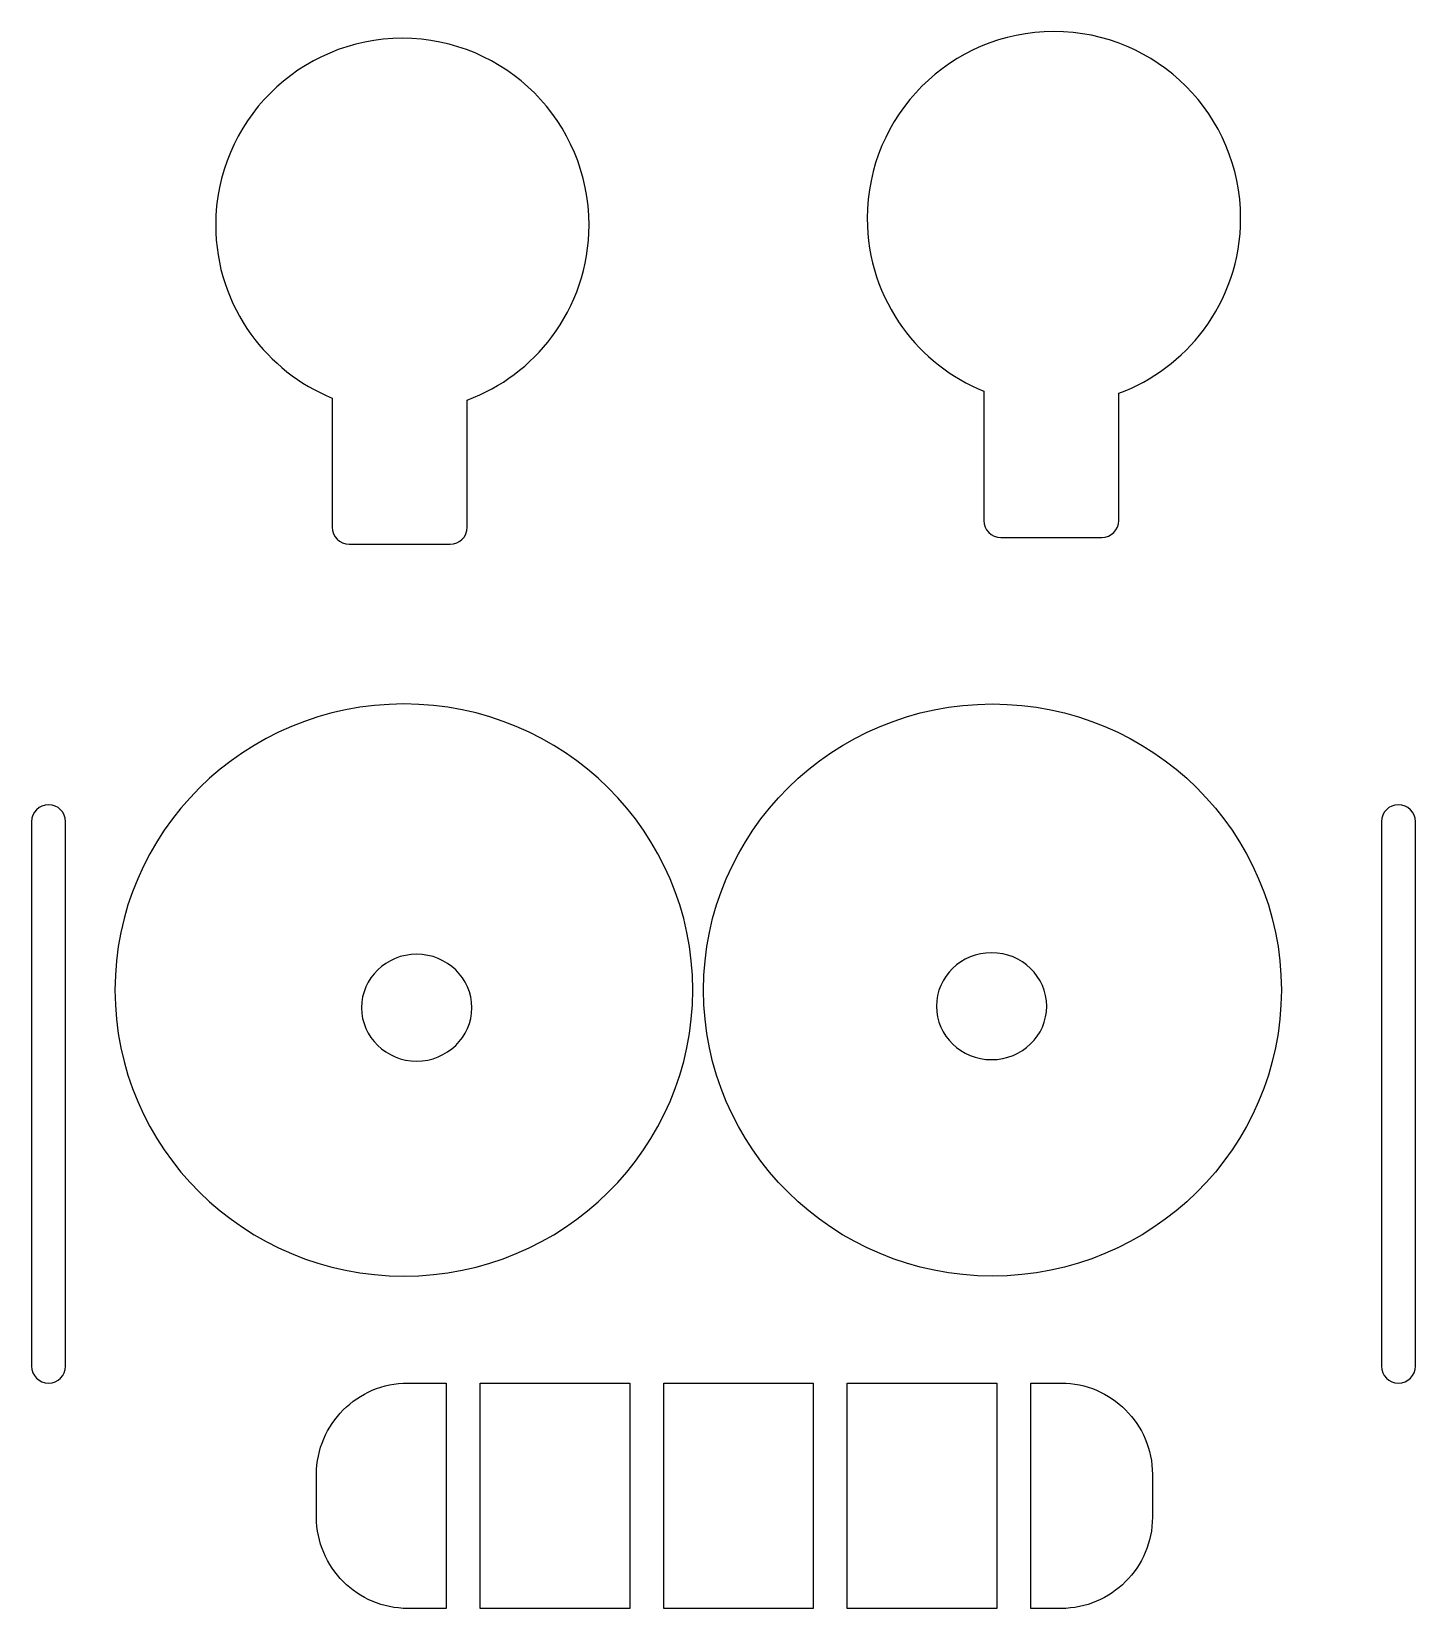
# Model space of a CAD drawing. Header units: centimetres. Extents: x -11.97 to -7.92, y -8.74 to -4.11.
import ezdxf

# ---------------------------------------------------------------- set-up
doc = ezdxf.new("R2010")
doc.units = ezdxf.units.CM
doc.header["$MEASUREMENT"] = 0
doc.layers.add('Layer 1', color=7, linetype='Continuous')

msp = doc.modelspace()

# ---------------------------------------------------------------- linework, layer by layer
at = {"layer": 'Layer 1', "color": 5}
for points, knots in [([(-8.42773, -4.66028), (-8.42773, -4.78294), (-8.4683, -4.89636), (-8.53676, -4.98783), (-8.53676, -4.98783), (-8.59927, -5.07134), (-8.68519, -5.13639), (-8.78482, -5.17326), (-8.78482, -5.17326), (-8.78482, -5.17326), (-8.78482, -5.54589), (-8.78482, -5.54589), (-8.78482, -5.54589), (-8.78482, -5.5735), (-8.80721, -5.59589), (-8.83482, -5.59589), (-8.83482, -5.59589), (-8.83482, -5.59589), (-9.13092, -5.59589), (-9.13092, -5.59589), (-9.13092, -5.59589), (-9.15853, -5.59589), (-9.18092, -5.5735), (-9.18092, -5.54589), (-9.18092, -5.54589), (-9.18092, -5.54589), (-9.18092, -5.16729), (-9.18092, -5.16729), (-9.18092, -5.16729), (-9.27667, -5.12844), (-9.35891, -5.06319), (-9.41869, -4.98057), (-9.41869, -4.98057), (-9.41869, -4.98057), (-9.41879, -4.98064), (-9.41879, -4.98064), (-9.41879, -4.98064), (-9.48394, -4.89053), (-9.52234, -4.77985), (-9.52234, -4.66028), (-9.52234, -4.66028), (-9.52234, -4.50926), (-9.46107, -4.37246), (-9.36206, -4.27341), (-9.36206, -4.27341), (-9.26292, -4.17422), (-9.12609, -4.11286), (-8.97515, -4.11286), (-8.97515, -4.11286), (-8.82397, -4.11286), (-8.68711, -4.17414), (-8.58806, -4.27319), (-8.58806, -4.27319), (-8.48901, -4.37224), (-8.42773, -4.50912), (-8.42773, -4.66028)], [0, 0, 0, 0, 0.0666667, 0.0666667, 0.0666667, 0.0666667, 0.1333333, 0.1333333, 0.1333333, 0.1333333, 0.2, 0.2, 0.2, 0.2, 0.2666667, 0.2666667, 0.2666667, 0.2666667, 0.3333333, 0.3333333, 0.3333333, 0.3333333, 0.4, 0.4, 0.4, 0.4, 0.4666667, 0.4666667, 0.4666667, 0.4666667, 0.5333333, 0.5333333, 0.5333333, 0.5333333, 0.6, 0.6, 0.6, 0.6, 0.6666667, 0.6666667, 0.6666667, 0.6666667, 0.7333333, 0.7333333, 0.7333333, 0.7333333, 0.8, 0.8, 0.8, 0.8, 0.8666667, 0.8666667, 0.8666667, 0.8666667, 1, 1, 1, 1]), ([(-10.33792, -4.68012), (-10.33792, -4.80278), (-10.37848, -4.9162), (-10.44695, -5.00767), (-10.44695, -5.00767), (-10.50945, -5.09119), (-10.59538, -5.15623), (-10.695, -5.19311), (-10.695, -5.19311), (-10.695, -5.19311), (-10.695, -5.56574), (-10.695, -5.56574), (-10.695, -5.56574), (-10.695, -5.59335), (-10.71739, -5.61574), (-10.745, -5.61574), (-10.745, -5.61574), (-10.745, -5.61574), (-11.04112, -5.61574), (-11.04112, -5.61574), (-11.04112, -5.61574), (-11.06873, -5.61574), (-11.09112, -5.59335), (-11.09112, -5.56574), (-11.09112, -5.56574), (-11.09112, -5.56574), (-11.09112, -5.18713), (-11.09112, -5.18713), (-11.09112, -5.18713), (-11.18692, -5.14826), (-11.26921, -5.08296), (-11.32899, -5.00028), (-11.32899, -5.00028), (-11.39413, -4.91017), (-11.43254, -4.79955), (-11.43254, -4.68012), (-11.43254, -4.68012), (-11.43254, -4.5291), (-11.37127, -4.39229), (-11.27226, -4.29324), (-11.27226, -4.29324), (-11.17312, -4.19406), (-11.03628, -4.1327), (-10.88533, -4.1327), (-10.88533, -4.1327), (-10.73416, -4.1327), (-10.5973, -4.19398), (-10.49825, -4.29303), (-10.49825, -4.29303), (-10.3992, -4.39208), (-10.33792, -4.52896), (-10.33792, -4.68012)], [0, 0, 0, 0, 0.0714286, 0.0714286, 0.0714286, 0.0714286, 0.1428571, 0.1428571, 0.1428571, 0.1428571, 0.2142857, 0.2142857, 0.2142857, 0.2142857, 0.2857143, 0.2857143, 0.2857143, 0.2857143, 0.3571429, 0.3571429, 0.3571429, 0.3571429, 0.4285714, 0.4285714, 0.4285714, 0.4285714, 0.5, 0.5, 0.5, 0.5, 0.5714286, 0.5714286, 0.5714286, 0.5714286, 0.6428571, 0.6428571, 0.6428571, 0.6428571, 0.7142857, 0.7142857, 0.7142857, 0.7142857, 0.7857143, 0.7857143, 0.7857143, 0.7857143, 0.8571429, 0.8571429, 0.8571429, 0.8571429, 1, 1, 1, 1]), ([(-10.8808, -6.0841), (-10.41307, -6.0841), (-10.03389, -6.45954), (-10.03389, -6.92267), (-10.03389, -6.92267), (-10.03389, -7.3858), (-10.41307, -7.76124), (-10.8808, -7.76124), (-10.8808, -7.76124), (-11.34853, -7.76124), (-11.72771, -7.3858), (-11.72771, -6.92267), (-11.72771, -6.92267), (-11.72771, -6.45954), (-11.34853, -6.0841), (-10.8808, -6.0841)], [0, 0, 0, 0, 0.2, 0.2, 0.2, 0.2, 0.4, 0.4, 0.4, 0.4, 0.6, 0.6, 0.6, 0.6, 1, 1, 1, 1]), ([(-9.15531, -6.0841), (-9.62304, -6.0841), (-10.00222, -6.45954), (-10.00222, -6.92267), (-10.00222, -6.92267), (-10.00222, -7.3858), (-9.62304, -7.76124), (-9.15531, -7.76124), (-9.15531, -7.76124), (-8.68758, -7.76124), (-8.3084, -7.3858), (-8.3084, -6.92267), (-8.3084, -6.92267), (-8.3084, -6.45954), (-8.68758, -6.0841), (-9.15531, -6.0841)], [0, 0, 0, 0, 0.2, 0.2, 0.2, 0.2, 0.4, 0.4, 0.4, 0.4, 0.6, 0.6, 0.6, 0.6, 1, 1, 1, 1]), ([(-11.97235, -6.42927), (-11.97235, -6.40166), (-11.94996, -6.37927), (-11.92235, -6.37927), (-11.92235, -6.37927), (-11.89474, -6.37927), (-11.87235, -6.40166), (-11.87235, -6.42927), (-11.87235, -6.42927), (-11.87235, -6.42927), (-11.87235, -8.02487), (-11.87235, -8.02487), (-11.87235, -8.02487), (-11.87235, -8.05248), (-11.89474, -8.07487), (-11.92235, -8.07487), (-11.92235, -8.07487), (-11.94996, -8.07487), (-11.97235, -8.05248), (-11.97235, -8.02487), (-11.97235, -8.02487), (-11.97235, -8.02487), (-11.97235, -6.42927), (-11.97235, -6.42927)], [0, 0, 0, 0, 0.1428571, 0.1428571, 0.1428571, 0.1428571, 0.2857143, 0.2857143, 0.2857143, 0.2857143, 0.4285714, 0.4285714, 0.4285714, 0.4285714, 0.5714286, 0.5714286, 0.5714286, 0.5714286, 0.7142857, 0.7142857, 0.7142857, 0.7142857, 1, 1, 1, 1]), ([(-8.01524, -6.42927), (-8.01524, -6.40166), (-7.99285, -6.37927), (-7.96524, -6.37927), (-7.96524, -6.37927), (-7.93763, -6.37927), (-7.91524, -6.40166), (-7.91524, -6.42927), (-7.91524, -6.42927), (-7.91524, -6.42927), (-7.91524, -8.02487), (-7.91524, -8.02487), (-7.91524, -8.02487), (-7.91524, -8.05248), (-7.93763, -8.07487), (-7.96524, -8.07487), (-7.96524, -8.07487), (-7.99285, -8.07487), (-8.01524, -8.05248), (-8.01524, -8.02487), (-8.01524, -8.02487), (-8.01524, -8.02487), (-8.01524, -6.42927), (-8.01524, -6.42927)], [0, 0, 0, 0, 0.1428571, 0.1428571, 0.1428571, 0.1428571, 0.2857143, 0.2857143, 0.2857143, 0.2857143, 0.4285714, 0.4285714, 0.4285714, 0.4285714, 0.5714286, 0.5714286, 0.5714286, 0.5714286, 0.7142857, 0.7142857, 0.7142857, 0.7142857, 1, 1, 1, 1]), ([(-10.84328, -6.81776), (-10.75399, -6.81776), (-10.68161, -6.88788), (-10.68161, -6.97437), (-10.68161, -6.97437), (-10.68161, -7.06086), (-10.75399, -7.13098), (-10.84328, -7.13098), (-10.84328, -7.13098), (-10.93257, -7.13098), (-11.00495, -7.06086), (-11.00495, -6.97437), (-11.00495, -6.97437), (-11.00495, -6.88788), (-10.93257, -6.81776), (-10.84328, -6.81776)], [0, 0, 0, 0, 0.2, 0.2, 0.2, 0.2, 0.4, 0.4, 0.4, 0.4, 0.6, 0.6, 0.6, 0.6, 1, 1, 1, 1]), ([(-9.15793, -6.81348), (-9.06864, -6.81348), (-8.99626, -6.8836), (-8.99626, -6.97009), (-8.99626, -6.97009), (-8.99626, -7.05658), (-9.06864, -7.1267), (-9.15793, -7.1267), (-9.15793, -7.1267), (-9.24722, -7.1267), (-9.3196, -7.05658), (-9.3196, -6.97009), (-9.3196, -6.97009), (-9.3196, -6.8836), (-9.24722, -6.81348), (-9.15793, -6.81348)], [0, 0, 0, 0, 0.2, 0.2, 0.2, 0.2, 0.4, 0.4, 0.4, 0.4, 0.6, 0.6, 0.6, 0.6, 1, 1, 1, 1]), ([(-10.75679, -8.07487), (-10.75679, -8.07487), (-10.86946, -8.07487), (-10.86946, -8.07487), (-10.86946, -8.07487), (-10.94296, -8.07487), (-11.00985, -8.10499), (-11.05835, -8.15348), (-11.05835, -8.15348), (-11.10684, -8.20198), (-11.13696, -8.26886), (-11.13696, -8.34236), (-11.13696, -8.34236), (-11.13696, -8.34236), (-11.13696, -8.46804), (-11.13696, -8.46804), (-11.13696, -8.46804), (-11.13696, -8.54155), (-11.10684, -8.60843), (-11.05834, -8.65692), (-11.05834, -8.65692), (-11.00985, -8.70542), (-10.94297, -8.73554), (-10.86946, -8.73554), (-10.86946, -8.73554), (-10.86946, -8.73554), (-10.75679, -8.73554), (-10.75679, -8.73554), (-10.75679, -8.73554), (-10.75679, -8.73554), (-10.75679, -8.07487), (-10.75679, -8.07487)], [0, 0, 0, 0, 0.1111111, 0.1111111, 0.1111111, 0.1111111, 0.2222222, 0.2222222, 0.2222222, 0.2222222, 0.3333333, 0.3333333, 0.3333333, 0.3333333, 0.4444444, 0.4444444, 0.4444444, 0.4444444, 0.5555556, 0.5555556, 0.5555556, 0.5555556, 0.6666667, 0.6666667, 0.6666667, 0.6666667, 0.7777778, 0.7777778, 0.7777778, 0.7777778, 1, 1, 1, 1]), ([(-10.21882, -8.07487), (-10.21882, -8.07487), (-10.65679, -8.07487), (-10.65679, -8.07487), (-10.65679, -8.07487), (-10.65679, -8.07487), (-10.65679, -8.73554), (-10.65679, -8.73554), (-10.65679, -8.73554), (-10.65679, -8.73554), (-10.21882, -8.73554), (-10.21882, -8.73554), (-10.21882, -8.73554), (-10.21882, -8.73554), (-10.21882, -8.07487), (-10.21882, -8.07487)], [0, 0, 0, 0, 0.2, 0.2, 0.2, 0.2, 0.4, 0.4, 0.4, 0.4, 0.6, 0.6, 0.6, 0.6, 1, 1, 1, 1]), ([(-9.68082, -8.73554), (-9.68082, -8.73554), (-9.68082, -8.07487), (-9.68082, -8.07487), (-9.68082, -8.07487), (-9.68082, -8.07487), (-10.11882, -8.07487), (-10.11882, -8.07487), (-10.11882, -8.07487), (-10.11882, -8.07487), (-10.11882, -8.73554), (-10.11882, -8.73554), (-10.11882, -8.73554), (-10.11882, -8.73554), (-9.68082, -8.73554), (-9.68082, -8.73554)], [0, 0, 0, 0, 0.2, 0.2, 0.2, 0.2, 0.4, 0.4, 0.4, 0.4, 0.6, 0.6, 0.6, 0.6, 1, 1, 1, 1]), ([(-9.14285, -8.73554), (-9.14285, -8.73554), (-9.14285, -8.07487), (-9.14285, -8.07487), (-9.14285, -8.07487), (-9.14285, -8.07487), (-9.58082, -8.07487), (-9.58082, -8.07487), (-9.58082, -8.07487), (-9.58082, -8.07487), (-9.58082, -8.73554), (-9.58082, -8.73554), (-9.58082, -8.73554), (-9.58082, -8.73554), (-9.14285, -8.73554), (-9.14285, -8.73554)], [0, 0, 0, 0, 0.2, 0.2, 0.2, 0.2, 0.4, 0.4, 0.4, 0.4, 0.6, 0.6, 0.6, 0.6, 1, 1, 1, 1]), ([(-9.04285, -8.07487), (-9.04285, -8.07487), (-9.04285, -8.73554), (-9.04285, -8.73554), (-9.04285, -8.73554), (-9.04285, -8.73554), (-8.95394, -8.73554), (-8.95394, -8.73554), (-8.95394, -8.73554), (-8.88043, -8.73554), (-8.81355, -8.70542), (-8.76506, -8.65692), (-8.76506, -8.65692), (-8.71656, -8.60843), (-8.68644, -8.54155), (-8.68644, -8.46804), (-8.68644, -8.46804), (-8.68644, -8.46804), (-8.68644, -8.34236), (-8.68644, -8.34236), (-8.68644, -8.34236), (-8.68644, -8.26886), (-8.71656, -8.20198), (-8.76505, -8.15348), (-8.76505, -8.15348), (-8.81355, -8.10499), (-8.88043, -8.07487), (-8.95394, -8.07487), (-8.95394, -8.07487), (-8.95394, -8.07487), (-9.04285, -8.07487), (-9.04285, -8.07487)], [0, 0, 0, 0, 0.1111111, 0.1111111, 0.1111111, 0.1111111, 0.2222222, 0.2222222, 0.2222222, 0.2222222, 0.3333333, 0.3333333, 0.3333333, 0.3333333, 0.4444444, 0.4444444, 0.4444444, 0.4444444, 0.5555556, 0.5555556, 0.5555556, 0.5555556, 0.6666667, 0.6666667, 0.6666667, 0.6666667, 0.7777778, 0.7777778, 0.7777778, 0.7777778, 1, 1, 1, 1])]:
    msp.add_open_spline(points, degree=3, knots=knots, dxfattribs=at)

doc.saveas('drawing.dxf')
